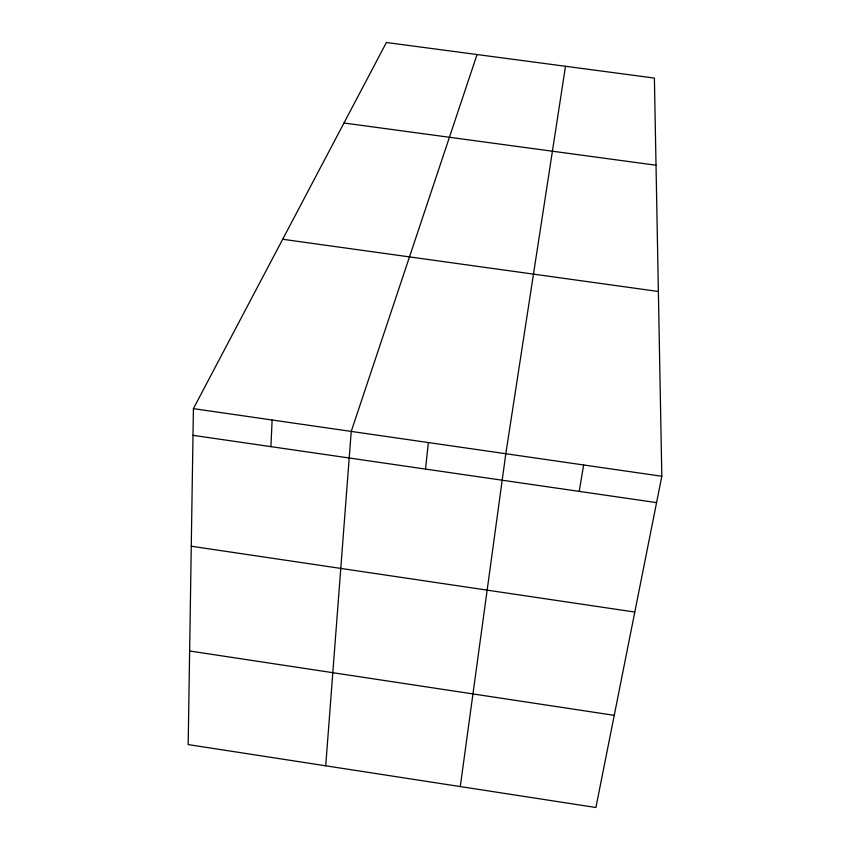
<?xml version="1.0" encoding="UTF-8"?>
<svg xmlns="http://www.w3.org/2000/svg" width="850" height="850" viewBox="0 0 850 850"><rect width="100%" height="100%" fill="white"/><g stroke="black" fill="none" stroke-linecap="round" stroke-linejoin="round"><path stroke-width="1.27" d="M193.407 408.638L188.179 744.579L595.903 807.5L661.821 476.255L654.394 78.083L386.41 42.5L193.407 408.638L661.821 476.255M270.916 446.643L272.138 420.006M325.709 765.808L351.231 431.418L477.052 54.538M425.521 469.083L428.347 442.553M460.275 786.569L505.814 453.73L565.494 66.279M579.211 491.385L583.642 464.971M343.974 123.006L656.019 165.229M282.689 239.275L658.367 291.486M192.992 435.328L656.572 502.616M191.271 546.221L634.791 612.053M189.646 650.994L614.242 715.339"/></g></svg>
